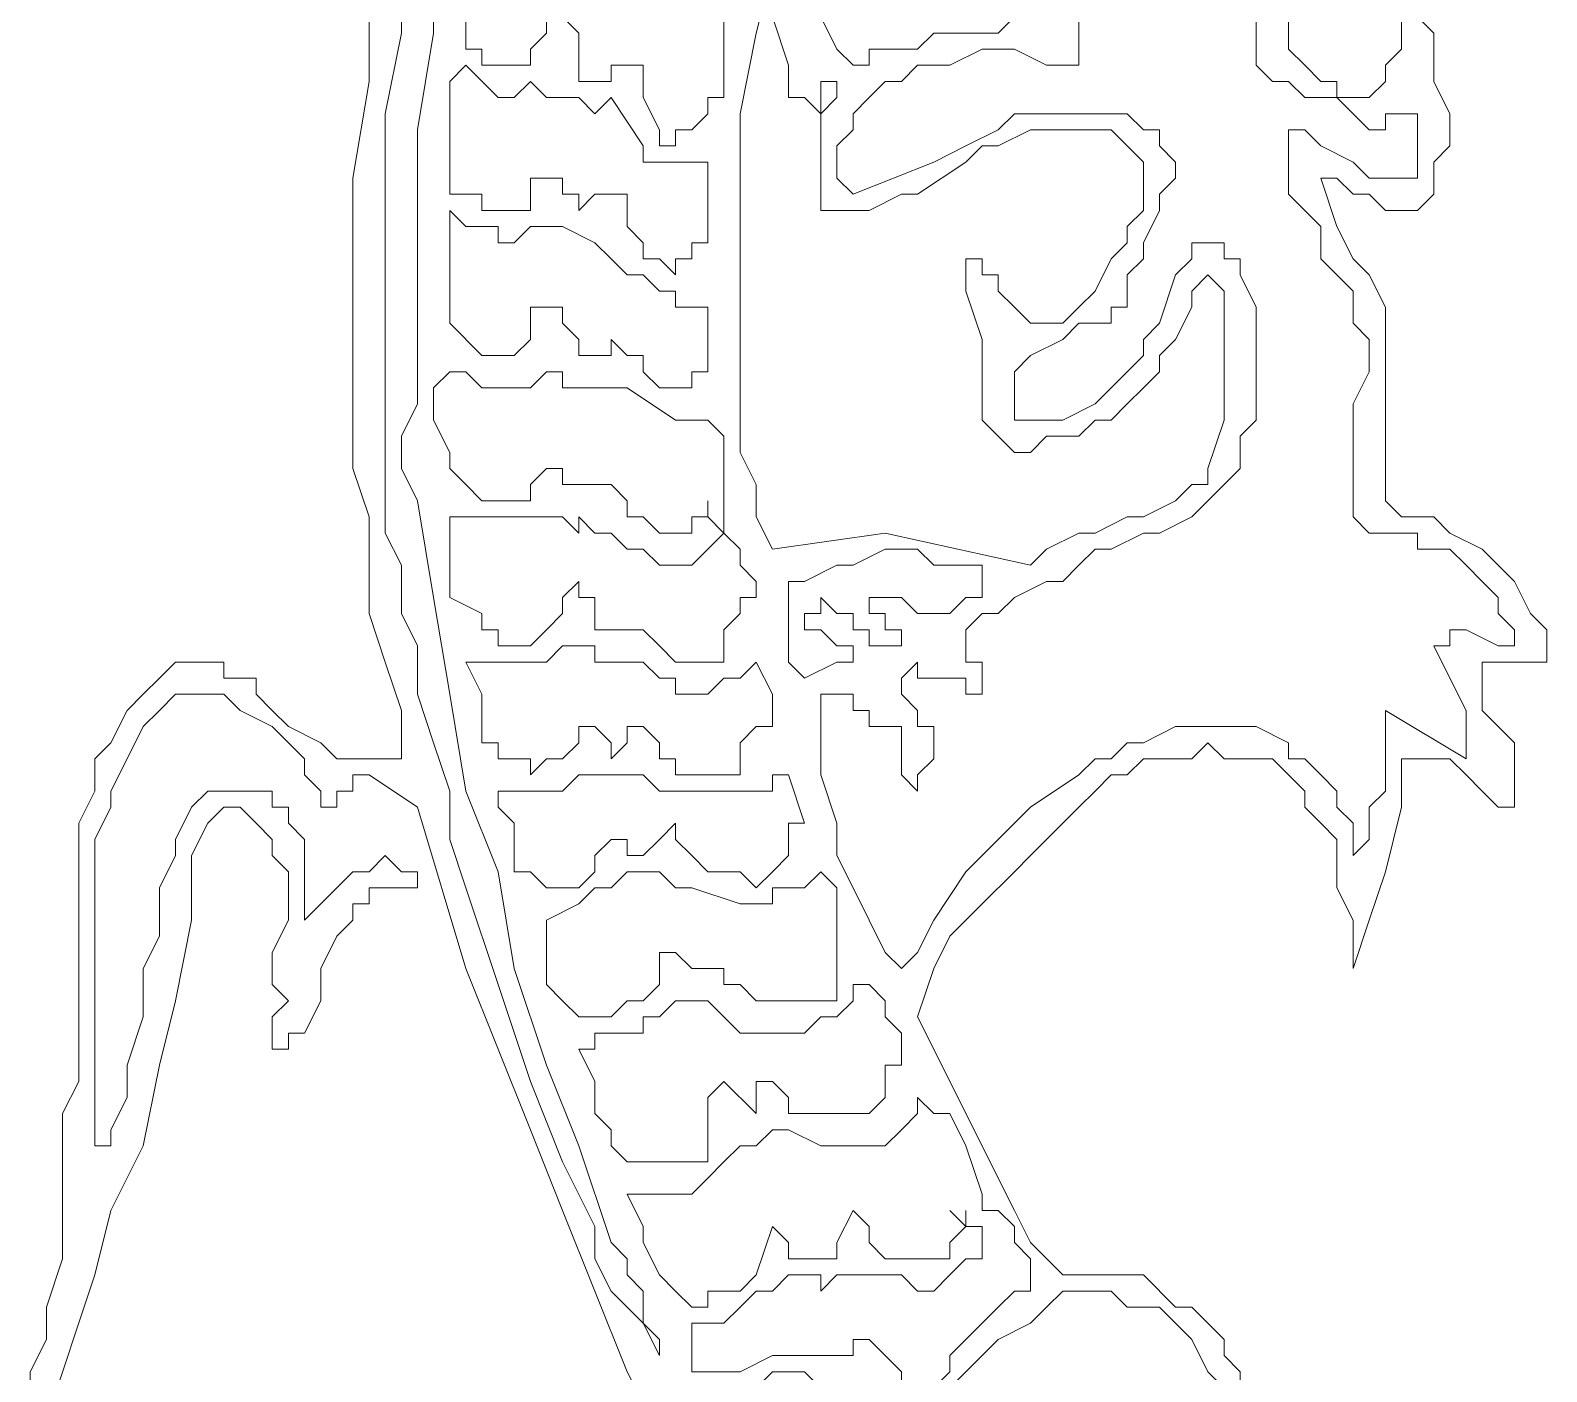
# Model space of a CAD drawing. Extents: x -66030 to 95157, y -13132 to 45879.
# Drawn here: x -18038.2 to -17671.1, y 14342.7 to 14667.5 of the extents above; entities that cross this region are included whole.
import ezdxf

# ---------------------------------------------------------------- set-up
doc = ezdxf.new("R2010")
doc.units = 0
doc.header["$LTSCALE"] = 100
doc.header["$MEASUREMENT"] = 0
doc.layers.get('0').update_dxf_attribs({"linetype": 'CONTINUOUS'})

msp = doc.modelspace()

# ---------------------------------------------------------------- linework, layer by layer
at = {"lineweight": 0}
for points in [[(-17948.38, 14682.51), (-17948.38, 14666.88), (-17952.28, 14647.35), (-17952.28, 14627.83), (-17952.28, 14608.3), (-17952.28, 14584.86), (-17952.28, 14565.33), (-17952.28, 14557.52), (-17952.28, 14545.8), (-17948.38, 14537.99), (-17948.38, 14526.27), (-17944.47, 14518.46), (-17944.47, 14506.74), (-17940.57, 14495.02), (-17936.66, 14483.3), (-17936.66, 14471.59), (-17932.75, 14459.87), (-17924.94, 14436.43), (-17917.13, 14413), (-17917.13, 14413), (-17909.32, 14393.47), (-17901.51, 14377.84), (-17901.51, 14370.03), (-17897.6, 14362.22), (-17889.79, 14354.41), (-17885.88, 14346.6), (-17885.88, 14350.5), (-17889.79, 14354.41), (-17889.79, 14362.22), (-17893.69, 14366.13), (-17893.69, 14370.03), (-17897.6, 14373.94), (-17905.41, 14397.37), (-17913.22, 14416.9), (-17921.04, 14440.34), (-17924.94, 14463.77), (-17932.75, 14483.3), (-17936.66, 14506.74), (-17940.57, 14530.18), (-17944.47, 14553.61), (-17948.38, 14561.42), (-17948.38, 14569.24), (-17944.47, 14577.05), (-17944.47, 14584.86), (-17944.47, 14596.58), (-17944.47, 14604.39), (-17944.47, 14612.2), (-17944.47, 14616.11), (-17944.47, 14620.01), (-17944.47, 14643.45), (-17940.57, 14666.88), (-17940.57, 14690.32)], [(-17858.54, 14670.79), (-17854.64, 14659.07), (-17854.64, 14655.17), (-17854.64, 14651.26), (-17850.73, 14651.26), (-17850.73, 14651.26), (-17846.82, 14647.35), (-17846.82, 14647.35), (-17846.82, 14643.45), (-17846.82, 14635.64), (-17846.82, 14631.73), (-17846.82, 14631.73), (-17846.82, 14627.83), (-17846.82, 14623.92), (-17842.92, 14623.92), (-17839.01, 14623.92), (-17839.01, 14623.92), (-17835.11, 14623.92), (-17827.29, 14627.83), (-17823.39, 14627.83), (-17811.67, 14635.64), (-17807.76, 14639.54), (-17803.86, 14639.54), (-17803.86, 14639.54), (-17796.05, 14643.45), (-17792.14, 14643.45), (-17788.23, 14643.45), (-17784.33, 14643.45), (-17780.42, 14643.45), (-17776.52, 14643.45), (-17772.61, 14639.54), (-17768.7, 14635.64), (-17768.7, 14635.64), (-17768.7, 14631.73), (-17768.7, 14631.73), (-17768.7, 14623.92), (-17772.61, 14620.01), (-17772.61, 14616.11), (-17776.52, 14612.2), (-17780.42, 14604.39), (-17784.33, 14600.48), (-17788.23, 14596.58), (-17788.23, 14596.58), (-17792.14, 14596.58), (-17792.14, 14596.58), (-17796.05, 14596.58), (-17796.05, 14596.58), (-17799.95, 14600.48), (-17803.86, 14604.39), (-17803.86, 14608.3), (-17807.76, 14608.3), (-17807.76, 14612.2), (-17807.76, 14612.2), (-17811.67, 14612.2), (-17811.67, 14608.3), (-17811.67, 14604.39), (-17807.76, 14592.67), (-17807.76, 14588.77), (-17807.76, 14580.95), (-17807.76, 14577.05), (-17807.76, 14573.14), (-17803.86, 14569.24), (-17803.86, 14569.24), (-17799.95, 14565.33), (-17799.95, 14565.33), (-17796.05, 14565.33), (-17796.05, 14565.33), (-17792.14, 14569.24), (-17784.33, 14569.24), (-17780.42, 14573.14), (-17776.52, 14573.14), (-17772.61, 14577.05), (-17772.61, 14577.05), (-17768.7, 14580.95), (-17768.7, 14580.95), (-17764.8, 14584.86), (-17764.8, 14588.77), (-17760.89, 14592.67), (-17756.99, 14600.48), (-17756.99, 14604.39), (-17753.08, 14608.3), (-17753.08, 14608.3), (-17749.17, 14604.39), (-17749.17, 14604.39), (-17749.17, 14596.58), (-17749.17, 14592.67), (-17749.17, 14584.86), (-17749.17, 14580.95), (-17749.17, 14573.14), (-17753.08, 14561.42), (-17753.08, 14557.52), (-17756.99, 14557.52), (-17760.89, 14553.61), (-17760.89, 14553.61), (-17768.7, 14549.71), (-17772.61, 14549.71), (-17780.42, 14545.8), (-17784.33, 14545.8), (-17792.14, 14541.89), (-17792.14, 14541.89), (-17796.05, 14537.99), (-17831.2, 14545.8), (-17858.54, 14541.89), (-17862.45, 14549.71), (-17862.45, 14557.52), (-17866.35, 14565.33), (-17866.35, 14573.14), (-17866.35, 14584.86), (-17866.35, 14592.67), (-17866.35, 14612.2), (-17866.35, 14631.73), (-17866.35, 14647.35), (-17862.45, 14666.88), (-17858.54, 14682.51)], [(-17956.19, 14678.6), (-17956.19, 14655.17), (-17960.1, 14631.73), (-17960.1, 14608.3), (-17960.1, 14584.86), (-17960.1, 14573.14), (-17960.1, 14561.42), (-17956.19, 14549.71), (-17956.19, 14537.99), (-17956.19, 14526.27), (-17952.28, 14514.55), (-17948.38, 14502.83), (-17948.38, 14491.12), (-17948.38, 14491.12), (-17952.28, 14491.12), (-17952.28, 14491.12), (-17956.19, 14491.12), (-17956.19, 14491.12), (-17960.1, 14491.12), (-17964, 14491.12), (-17964, 14491.12), (-17967.91, 14495.02), (-17975.72, 14498.93), (-17979.63, 14502.83), (-17983.53, 14506.74), (-17983.53, 14510.65), (-17987.44, 14510.65), (-17991.34, 14510.65), (-17991.34, 14514.55), (-17995.25, 14514.55), (-17999.16, 14514.55), (-18003.06, 14514.55), (-18003.06, 14514.55), (-18006.97, 14510.65), (-18010.87, 14506.74), (-18014.78, 14502.83), (-18018.69, 14495.02), (-18022.59, 14491.12), (-18022.59, 14483.3), (-18026.5, 14475.49), (-18026.5, 14467.68), (-18026.5, 14463.77), (-18026.5, 14448.15), (-18026.5, 14432.53), (-18026.5, 14420.81), (-18026.5, 14413), (-18030.4, 14405.18), (-18030.4, 14385.66), (-18030.4, 14370.03), (-18034.31, 14358.31), (-18034.31, 14350.5), (-18038.22, 14342.69), (-18038.22, 14330.97)], [(-17784.33, 14670.79), (-17784.33, 14666.88), (-17784.33, 14662.98), (-17784.33, 14662.98), (-17784.33, 14659.07), (-17788.23, 14659.07), (-17792.14, 14659.07), (-17792.14, 14659.07), (-17799.95, 14662.98), (-17803.86, 14662.98), (-17807.76, 14662.98), (-17815.58, 14659.07), (-17823.39, 14659.07), (-17827.29, 14655.17), (-17831.2, 14655.17), (-17835.11, 14651.26), (-17835.11, 14651.26), (-17835.11, 14651.26), (-17839.01, 14647.35), (-17839.01, 14643.45), (-17842.92, 14639.54), (-17842.92, 14635.64), (-17842.92, 14635.64), (-17842.92, 14631.73), (-17839.01, 14627.83), (-17839.01, 14627.83), (-17819.48, 14635.64), (-17811.67, 14639.54), (-17803.86, 14643.45), (-17799.95, 14647.35), (-17796.05, 14647.35), (-17792.14, 14647.35), (-17788.23, 14647.35), (-17780.42, 14647.35), (-17776.52, 14647.35), (-17772.61, 14647.35), (-17768.7, 14643.45), (-17764.8, 14643.45), (-17764.8, 14639.54), (-17764.8, 14639.54), (-17760.89, 14635.64), (-17760.89, 14635.64), (-17760.89, 14631.73), (-17764.8, 14627.83), (-17764.8, 14623.92), (-17768.7, 14616.11), (-17768.7, 14612.2), (-17772.61, 14608.3), (-17772.61, 14604.39), (-17772.61, 14600.48), (-17776.52, 14600.48), (-17776.52, 14596.58), (-17784.33, 14596.58), (-17788.23, 14592.67), (-17796.05, 14588.77), (-17796.05, 14588.77), (-17799.95, 14584.86), (-17799.95, 14584.86), (-17799.95, 14580.95), (-17799.95, 14577.05), (-17799.95, 14573.14), (-17796.05, 14573.14), (-17792.14, 14573.14), (-17792.14, 14573.14), (-17788.23, 14573.14), (-17780.42, 14577.05), (-17776.52, 14580.95), (-17776.52, 14580.95), (-17772.61, 14584.86), (-17768.7, 14588.77), (-17768.7, 14592.67), (-17764.8, 14596.58), (-17760.89, 14608.3), (-17756.99, 14612.2), (-17756.99, 14616.11), (-17753.08, 14616.11), (-17753.08, 14616.11), (-17749.17, 14616.11), (-17749.17, 14612.2), (-17745.27, 14612.2), (-17745.27, 14612.2), (-17745.27, 14608.3), (-17741.36, 14600.48), (-17741.36, 14592.67), (-17741.36, 14588.77), (-17741.36, 14580.95), (-17741.36, 14573.14), (-17745.27, 14569.24), (-17745.27, 14561.42), (-17749.17, 14557.52), (-17753.08, 14553.61), (-17753.08, 14553.61), (-17756.99, 14549.71), (-17764.8, 14545.8), (-17768.7, 14545.8), (-17776.52, 14541.89), (-17780.42, 14541.89), (-17784.33, 14537.99), (-17788.23, 14534.08), (-17792.14, 14534.08), (-17799.95, 14530.18), (-17803.86, 14526.27), (-17807.76, 14526.27), (-17811.67, 14522.36), (-17811.67, 14518.46), (-17811.67, 14518.46), (-17811.67, 14518.46), (-17811.67, 14514.55), (-17807.76, 14514.55), (-17807.76, 14514.55), (-17807.76, 14510.65), (-17807.76, 14510.65), (-17807.76, 14510.65), (-17807.76, 14506.74), (-17811.67, 14506.74), (-17811.67, 14510.65), (-17815.58, 14510.65), (-17815.58, 14510.65), (-17819.48, 14510.65), (-17819.48, 14510.65), (-17823.39, 14510.65), (-17823.39, 14510.65), (-17823.39, 14514.55), (-17827.29, 14510.65), (-17827.29, 14510.65), (-17827.29, 14510.65), (-17827.29, 14506.74), (-17823.39, 14502.83), (-17823.39, 14498.93), (-17819.48, 14498.93), (-17819.48, 14495.02), (-17819.48, 14491.12), (-17819.48, 14491.12), (-17823.39, 14487.21), (-17823.39, 14487.21), (-17823.39, 14483.3), (-17827.29, 14487.21), (-17827.29, 14487.21), (-17827.29, 14487.21), (-17827.29, 14491.12), (-17827.29, 14495.02), (-17827.29, 14495.02), (-17827.29, 14498.93), (-17831.2, 14498.93), (-17831.2, 14498.93), (-17835.11, 14498.93), (-17835.11, 14502.83), (-17839.01, 14502.83), (-17839.01, 14506.74), (-17842.92, 14506.74), (-17842.92, 14506.74), (-17842.92, 14506.74), (-17846.82, 14506.74), (-17846.82, 14502.83), (-17846.82, 14502.83), (-17846.82, 14495.02), (-17846.82, 14487.21), (-17842.92, 14475.49), (-17842.92, 14467.68), (-17839.01, 14459.87), (-17835.11, 14452.06), (-17831.2, 14444.24), (-17827.29, 14440.34), (-17827.29, 14440.34), (-17827.29, 14440.34), (-17823.39, 14444.24), (-17819.48, 14452.06), (-17811.67, 14463.77), (-17796.05, 14479.4), (-17784.33, 14487.21), (-17780.42, 14491.12), (-17776.52, 14491.12), (-17772.61, 14495.02), (-17768.7, 14495.02), (-17760.89, 14498.93), (-17756.99, 14498.93), (-17753.08, 14498.93), (-17745.27, 14498.93), (-17741.36, 14498.93), (-17733.55, 14495.02), (-17733.55, 14491.12), (-17729.64, 14491.12), (-17725.74, 14487.21), (-17721.83, 14483.3), (-17721.83, 14479.4), (-17717.93, 14475.49), (-17717.93, 14471.59), (-17717.93, 14467.68), (-17714.02, 14471.59), (-17714.02, 14475.49), (-17714.02, 14479.4), (-17710.11, 14483.3), (-17710.11, 14491.12), (-17710.11, 14502.83), (-17710.11, 14502.83), (-17690.58, 14491.12), (-17690.58, 14495.02), (-17690.58, 14498.93), (-17690.58, 14502.83), (-17690.58, 14502.83), (-17694.49, 14510.65), (-17698.4, 14518.46), (-17694.49, 14518.46), (-17694.49, 14522.36), (-17690.58, 14522.36), (-17690.58, 14522.36), (-17682.77, 14518.46), (-17678.87, 14518.46), (-17678.87, 14522.36), (-17678.87, 14522.36), (-17682.77, 14526.27), (-17682.77, 14530.18), (-17682.77, 14530.18), (-17682.77, 14530.18), (-17686.68, 14534.08), (-17690.58, 14537.99), (-17694.49, 14541.89), (-17702.3, 14541.89), (-17702.3, 14545.8), (-17706.21, 14545.8), (-17714.02, 14545.8), (-17714.02, 14545.8), (-17717.93, 14549.71), (-17717.93, 14549.71), (-17717.93, 14553.61), (-17717.93, 14561.42), (-17717.93, 14565.33), (-17717.93, 14577.05), (-17714.02, 14584.86), (-17714.02, 14592.67), (-17717.93, 14596.58), (-17717.93, 14604.39), (-17725.74, 14612.2), (-17725.74, 14620.01), (-17729.64, 14623.92), (-17733.55, 14627.83), (-17733.55, 14631.73), (-17733.55, 14635.64), (-17733.55, 14639.54), (-17733.55, 14643.45), (-17733.55, 14643.45), (-17729.64, 14643.45), (-17725.74, 14639.54), (-17717.93, 14635.64), (-17714.02, 14631.73), (-17710.11, 14631.73), (-17706.21, 14631.73), (-17702.3, 14631.73), (-17702.3, 14631.73), (-17702.3, 14635.64), (-17702.3, 14635.64), (-17702.3, 14639.54), (-17702.3, 14643.45), (-17702.3, 14647.35), (-17706.21, 14647.35), (-17706.21, 14647.35), (-17710.11, 14647.35), (-17710.11, 14643.45), (-17714.02, 14643.45), (-17714.02, 14643.45), (-17717.93, 14647.35), (-17721.83, 14651.26), (-17729.64, 14651.26), (-17733.55, 14655.17), (-17737.46, 14655.17), (-17737.46, 14655.17), (-17741.36, 14659.07), (-17741.36, 14659.07), (-17741.36, 14662.98), (-17741.36, 14666.88), (-17741.36, 14674.7)], [(-17932.75, 14670.79), (-17932.75, 14666.88), (-17932.75, 14662.98), (-17932.75, 14662.98), (-17932.75, 14662.98), (-17928.85, 14662.98), (-17928.85, 14662.98), (-17928.85, 14659.07), (-17924.94, 14659.07), (-17924.94, 14659.07), (-17924.94, 14659.07), (-17921.04, 14659.07), (-17917.13, 14659.07), (-17917.13, 14659.07), (-17917.13, 14662.98), (-17913.22, 14666.88), (-17913.22, 14666.88), (-17913.22, 14670.79)], [(-17909.32, 14670.79), (-17905.41, 14666.88), (-17905.41, 14666.88), (-17905.41, 14666.88), (-17905.41, 14659.07), (-17905.41, 14659.07), (-17905.41, 14655.17), (-17905.41, 14655.17), (-17901.51, 14655.17), (-17901.51, 14655.17), (-17901.51, 14655.17), (-17897.6, 14655.17), (-17897.6, 14659.07), (-17893.69, 14659.07), (-17893.69, 14659.07), (-17889.79, 14659.07), (-17889.79, 14659.07), (-17889.79, 14655.17), (-17889.79, 14651.26), (-17885.88, 14643.45), (-17885.88, 14643.45), (-17885.88, 14639.54), (-17881.98, 14639.54), (-17881.98, 14643.45), (-17881.98, 14643.45), (-17881.98, 14643.45), (-17878.07, 14643.45), (-17878.07, 14643.45), (-17874.16, 14647.35), (-17874.16, 14647.35), (-17874.16, 14647.35), (-17874.16, 14651.26), (-17870.26, 14651.26), (-17870.26, 14655.17), (-17870.26, 14659.07), (-17870.26, 14662.98), (-17870.26, 14666.88), (-17870.26, 14666.88), (-17870.26, 14670.79)], [(-17799.95, 14670.79), (-17803.86, 14666.88), (-17807.76, 14666.88), (-17815.58, 14666.88), (-17819.48, 14666.88), (-17823.39, 14662.98), (-17827.29, 14662.98), (-17835.11, 14662.98), (-17835.11, 14659.07), (-17839.01, 14659.07), (-17839.01, 14659.07), (-17839.01, 14659.07), (-17842.92, 14662.98), (-17846.82, 14670.79)], [(-17745.27, 14338.78), (-17745.27, 14342.69), (-17749.17, 14346.6), (-17749.17, 14350.5), (-17753.08, 14354.41), (-17756.99, 14358.31), (-17760.89, 14358.31), (-17768.7, 14366.13), (-17772.61, 14366.13), (-17772.61, 14366.13), (-17780.42, 14366.13), (-17784.33, 14366.13), (-17788.23, 14366.13), (-17788.23, 14366.13), (-17796.05, 14373.94), (-17799.95, 14381.75), (-17803.86, 14389.56), (-17807.76, 14397.37), (-17815.58, 14413), (-17819.48, 14420.81), (-17823.39, 14428.62), (-17819.48, 14440.34), (-17815.58, 14448.15), (-17807.76, 14455.96), (-17799.95, 14463.77), (-17796.05, 14467.68), (-17792.14, 14471.59), (-17788.23, 14475.49), (-17784.33, 14479.4), (-17780.42, 14483.3), (-17776.52, 14487.21), (-17772.61, 14487.21), (-17768.7, 14491.12), (-17760.89, 14491.12), (-17756.99, 14491.12), (-17753.08, 14495.02), (-17749.17, 14491.12), (-17745.27, 14491.12), (-17737.46, 14491.12), (-17733.55, 14487.21), (-17729.64, 14483.3), (-17729.64, 14479.4), (-17725.74, 14475.49), (-17721.83, 14471.59), (-17721.83, 14463.77), (-17721.83, 14459.87), (-17717.93, 14452.06), (-17717.93, 14448.15), (-17717.93, 14444.24), (-17717.93, 14440.34), (-17714.02, 14452.06), (-17710.11, 14463.77), (-17706.21, 14479.4), (-17706.21, 14487.21), (-17706.21, 14491.12), (-17702.3, 14491.12), (-17698.4, 14491.12), (-17694.49, 14491.12), (-17690.58, 14487.21), (-17690.58, 14487.21), (-17686.68, 14483.3), (-17682.77, 14479.4), (-17678.87, 14479.4), (-17678.87, 14483.3), (-17678.87, 14483.3), (-17678.87, 14487.21), (-17678.87, 14491.12), (-17678.87, 14495.02), (-17686.68, 14502.83), (-17686.68, 14506.74), (-17686.68, 14510.65), (-17686.68, 14514.55), (-17682.77, 14514.55), (-17682.77, 14514.55), (-17678.87, 14514.55), (-17674.96, 14514.55), (-17671.05, 14514.55), (-17671.05, 14514.55), (-17671.05, 14518.46), (-17671.05, 14522.36), (-17674.96, 14526.27), (-17678.87, 14534.08), (-17678.87, 14534.08), (-17682.77, 14537.99), (-17686.68, 14541.89), (-17694.49, 14545.8), (-17698.4, 14549.71), (-17702.3, 14549.71), (-17706.21, 14549.71), (-17706.21, 14549.71), (-17710.11, 14553.61), (-17710.11, 14553.61), (-17710.11, 14553.61), (-17710.11, 14553.61), (-17710.11, 14557.52), (-17710.11, 14557.52), (-17710.11, 14565.33), (-17710.11, 14573.14), (-17710.11, 14584.86), (-17710.11, 14588.77), (-17710.11, 14596.58), (-17710.11, 14600.48), (-17714.02, 14608.3), (-17714.02, 14608.3), (-17717.93, 14612.2), (-17721.83, 14620.01), (-17725.74, 14631.73), (-17721.83, 14631.73), (-17717.93, 14627.83), (-17714.02, 14627.83), (-17710.11, 14623.92), (-17706.21, 14623.92), (-17702.3, 14623.92), (-17698.4, 14627.83), (-17698.4, 14631.73), (-17698.4, 14635.64), (-17694.49, 14639.54), (-17694.49, 14643.45), (-17694.49, 14647.35), (-17698.4, 14655.17), (-17698.4, 14662.98), (-17698.4, 14666.88), (-17698.4, 14666.88), (-17702.3, 14670.79)], [(-17706.21, 14670.79), (-17706.21, 14662.98), (-17710.11, 14659.07), (-17710.11, 14655.17), (-17710.11, 14655.17), (-17710.11, 14655.17), (-17714.02, 14651.26), (-17714.02, 14651.26), (-17717.93, 14651.26), (-17721.83, 14651.26), (-17721.83, 14655.17), (-17725.74, 14655.17), (-17729.64, 14659.07), (-17733.55, 14662.98), (-17733.55, 14662.98), (-17733.55, 14670.79)], [(-18034.31, 14330.97), (-18022.59, 14366.13), (-18018.69, 14381.75), (-18010.87, 14397.37), (-18006.97, 14416.9), (-18003.06, 14432.53), (-17999.16, 14452.06), (-17999.16, 14467.68), (-17995.25, 14475.49), (-17995.25, 14475.49), (-17991.34, 14479.4), (-17987.44, 14479.4), (-17983.53, 14475.49), (-17983.53, 14475.49), (-17979.63, 14471.59), (-17979.63, 14471.59), (-17979.63, 14467.68), (-17975.72, 14463.77), (-17975.72, 14459.87), (-17975.72, 14452.06), (-17979.63, 14444.24), (-17979.63, 14440.34), (-17979.63, 14436.43), (-17975.72, 14432.53), (-17979.63, 14428.62), (-17979.63, 14424.71), (-17979.63, 14424.71), (-17979.63, 14424.71), (-17979.63, 14420.81), (-17975.72, 14420.81), (-17975.72, 14424.71), (-17971.81, 14424.71), (-17967.91, 14432.53), (-17967.91, 14440.34), (-17964, 14448.15), (-17964, 14448.15), (-17960.1, 14452.06), (-17960.1, 14455.96), (-17956.19, 14455.96), (-17956.19, 14459.87), (-17952.28, 14459.87), (-17948.38, 14459.87), (-17944.47, 14459.87), (-17944.47, 14459.87), (-17944.47, 14463.77), (-17944.47, 14463.77), (-17944.47, 14463.77), (-17948.38, 14463.77), (-17952.28, 14467.68), (-17956.19, 14463.77), (-17956.19, 14463.77), (-17960.1, 14463.77), (-17964, 14459.87), (-17964, 14459.87), (-17967.91, 14455.96), (-17967.91, 14455.96), (-17971.81, 14452.06), (-17971.81, 14459.87), (-17971.81, 14467.68), (-17971.81, 14471.59), (-17975.72, 14475.49), (-17975.72, 14479.4), (-17979.63, 14479.4), (-17979.63, 14479.4), (-17979.63, 14483.3), (-17983.53, 14483.3), (-17987.44, 14483.3), (-17987.44, 14483.3), (-17991.34, 14483.3), (-17991.34, 14483.3), (-17995.25, 14483.3), (-17995.25, 14483.3), (-17999.16, 14479.4), (-17999.16, 14479.4), (-18003.06, 14471.59), (-18003.06, 14467.68), (-18006.97, 14459.87), (-18006.97, 14448.15), (-18010.87, 14440.34), (-18010.87, 14428.62), (-18014.78, 14416.9), (-18014.78, 14409.09), (-18018.69, 14401.28), (-18018.69, 14397.37), (-18018.69, 14397.37), (-18022.59, 14397.37), (-18022.59, 14397.37), (-18022.59, 14424.71), (-18022.59, 14440.34), (-18022.59, 14448.15), (-18022.59, 14455.96), (-18022.59, 14463.77), (-18022.59, 14471.59), (-18018.69, 14479.4), (-18018.69, 14483.3), (-18014.78, 14491.12), (-18010.87, 14498.93), (-18006.97, 14502.83), (-18003.06, 14506.74), (-17999.16, 14506.74), (-17995.25, 14506.74), (-17991.34, 14506.74), (-17987.44, 14502.83), (-17979.63, 14498.93), (-17975.72, 14495.02), (-17971.81, 14491.12), (-17971.81, 14487.21), (-17967.91, 14483.3), (-17967.91, 14479.4), (-17964, 14479.4), (-17964, 14483.3), (-17964, 14483.3), (-17960.1, 14483.3), (-17960.1, 14483.3), (-17960.1, 14487.21), (-17956.19, 14487.21), (-17944.47, 14479.4), (-17932.75, 14440.34), (-17924.94, 14420.81), (-17917.13, 14401.28), (-17909.32, 14381.75), (-17901.51, 14362.22), (-17893.69, 14342.69), (-17885.88, 14327.07)], [(-17827.29, 14338.78), (-17827.29, 14342.69), (-17831.2, 14346.6), (-17831.2, 14346.6), (-17835.11, 14350.5), (-17835.11, 14350.5), (-17835.11, 14350.5), (-17839.01, 14350.5), (-17839.01, 14350.5), (-17839.01, 14346.6), (-17842.92, 14346.6), (-17842.92, 14346.6), (-17842.92, 14346.6), (-17846.82, 14346.6), (-17850.73, 14346.6), (-17854.64, 14346.6), (-17858.54, 14346.6), (-17866.35, 14342.69), (-17870.26, 14342.69), (-17874.16, 14342.69), (-17878.07, 14342.69), (-17878.07, 14346.6), (-17878.07, 14350.5), (-17878.07, 14354.41), (-17878.07, 14354.41), (-17874.16, 14354.41), (-17870.26, 14354.41), (-17866.35, 14358.31), (-17862.45, 14362.22), (-17858.54, 14362.22), (-17854.64, 14366.13), (-17854.64, 14366.13), (-17850.73, 14366.13), (-17846.82, 14366.13), (-17846.82, 14362.22), (-17842.92, 14366.13), (-17842.92, 14366.13), (-17839.01, 14366.13), (-17839.01, 14366.13), (-17835.11, 14366.13), (-17831.2, 14366.13), (-17827.29, 14366.13), (-17823.39, 14362.22), (-17819.48, 14362.22), (-17819.48, 14362.22), (-17815.58, 14366.13), (-17815.58, 14366.13), (-17811.67, 14370.03), (-17807.76, 14370.03), (-17807.76, 14370.03), (-17807.76, 14373.94), (-17807.76, 14373.94), (-17807.76, 14377.84), (-17807.76, 14377.84), (-17807.76, 14377.84), (-17811.67, 14377.84), (-17811.67, 14381.75), (-17811.67, 14377.84), (-17815.58, 14381.75), (-17811.67, 14377.84), (-17815.58, 14373.94), (-17815.58, 14373.94), (-17815.58, 14370.03), (-17819.48, 14370.03), (-17819.48, 14370.03), (-17823.39, 14370.03), (-17823.39, 14370.03), (-17827.29, 14370.03), (-17831.2, 14370.03), (-17831.2, 14370.03), (-17831.2, 14370.03), (-17835.11, 14373.94), (-17835.11, 14373.94), (-17835.11, 14377.84), (-17839.01, 14381.75), (-17839.01, 14381.75), (-17839.01, 14381.75), (-17839.01, 14381.75), (-17839.01, 14381.75), (-17842.92, 14373.94), (-17842.92, 14370.03), (-17846.82, 14370.03), (-17846.82, 14370.03), (-17850.73, 14370.03), (-17850.73, 14370.03), (-17854.64, 14370.03), (-17854.64, 14373.94), (-17854.64, 14373.94), (-17858.54, 14377.84), (-17858.54, 14377.84), (-17858.54, 14377.84), (-17862.45, 14366.13), (-17866.35, 14362.22), (-17874.16, 14362.22), (-17874.16, 14358.31), (-17878.07, 14358.31), (-17881.98, 14362.22), (-17881.98, 14362.22), (-17885.88, 14366.13), (-17889.79, 14373.94), (-17889.79, 14377.84), (-17893.69, 14385.66), (-17893.69, 14385.66), (-17889.79, 14385.66), (-17889.79, 14385.66), (-17885.88, 14385.66), (-17881.98, 14385.66), (-17881.98, 14385.66), (-17878.07, 14385.66), (-17874.16, 14389.56), (-17874.16, 14389.56), (-17874.16, 14389.56), (-17870.26, 14393.47), (-17870.26, 14393.47), (-17866.35, 14397.37), (-17866.35, 14397.37), (-17862.45, 14397.37), (-17858.54, 14401.28), (-17854.64, 14401.28), (-17846.82, 14397.37), (-17839.01, 14397.37), (-17835.11, 14397.37), (-17831.2, 14397.37), (-17827.29, 14401.28), (-17827.29, 14401.28), (-17827.29, 14401.28), (-17823.39, 14405.18), (-17823.39, 14409.09), (-17819.48, 14405.18), (-17815.58, 14405.18), (-17811.67, 14397.37), (-17807.76, 14385.66), (-17807.76, 14381.75), (-17803.86, 14381.75), (-17799.95, 14377.84), (-17799.95, 14373.94), (-17796.05, 14370.03), (-17796.05, 14370.03), (-17796.05, 14366.13), (-17796.05, 14366.13), (-17796.05, 14362.22), (-17799.95, 14362.22), (-17803.86, 14358.31), (-17807.76, 14354.41), (-17811.67, 14350.5), (-17815.58, 14346.6), (-17815.58, 14342.69), (-17819.48, 14338.78)], [(-17819.48, 14334.88), (-17811.67, 14342.69), (-17807.76, 14346.6), (-17803.86, 14350.5), (-17796.05, 14354.41), (-17792.14, 14358.31), (-17788.23, 14362.22), (-17784.33, 14362.22), (-17780.42, 14362.22), (-17780.42, 14362.22), (-17776.52, 14362.22), (-17772.61, 14358.31), (-17764.8, 14358.31), (-17760.89, 14354.41), (-17760.89, 14354.41), (-17756.99, 14350.5), (-17756.99, 14350.5), (-17753.08, 14342.69), (-17749.17, 14338.78)], [(-17862.45, 14338.78), (-17858.54, 14342.69), (-17854.64, 14342.69), (-17850.73, 14342.69), (-17846.82, 14338.78)]]:
    msp.add_lwpolyline(points, dxfattribs=at)
for points in [[(-17932.75, 14627.83), (-17928.85, 14627.83), (-17928.85, 14623.92), (-17928.85, 14623.92), (-17924.94, 14623.92), (-17924.94, 14623.92), (-17921.04, 14623.92), (-17921.04, 14623.92), (-17917.13, 14623.92), (-17917.13, 14627.83), (-17917.13, 14627.83), (-17917.13, 14631.73), (-17913.22, 14631.73), (-17913.22, 14631.73), (-17909.32, 14631.73), (-17909.32, 14631.73), (-17909.32, 14631.73), (-17909.32, 14627.83), (-17909.32, 14627.83), (-17905.41, 14627.83), (-17905.41, 14623.92), (-17905.41, 14623.92), (-17901.51, 14627.83), (-17897.6, 14627.83), (-17897.6, 14627.83), (-17897.6, 14627.83), (-17897.6, 14627.83), (-17893.69, 14627.83), (-17893.69, 14623.92), (-17893.69, 14620.01), (-17893.69, 14620.01), (-17889.79, 14616.11), (-17889.79, 14612.2), (-17885.88, 14612.2), (-17885.88, 14612.2), (-17881.98, 14608.3), (-17881.98, 14608.3), (-17881.98, 14612.2), (-17878.07, 14612.2), (-17878.07, 14612.2), (-17878.07, 14616.11), (-17874.16, 14616.11), (-17874.16, 14616.11), (-17874.16, 14620.01), (-17874.16, 14620.01), (-17874.16, 14627.83), (-17874.16, 14631.73), (-17874.16, 14635.64), (-17874.16, 14635.64), (-17878.07, 14635.64), (-17878.07, 14635.64), (-17881.98, 14635.64), (-17885.88, 14635.64), (-17889.79, 14635.64), (-17889.79, 14639.54), (-17897.6, 14651.26), (-17901.51, 14647.35), (-17905.41, 14651.26), (-17909.32, 14651.26), (-17909.32, 14651.26), (-17913.22, 14651.26), (-17917.13, 14655.17), (-17921.04, 14651.26), (-17924.94, 14651.26), (-17932.75, 14659.07), (-17936.66, 14655.17), (-17936.66, 14651.26), (-17936.66, 14647.35), (-17936.66, 14643.45), (-17936.66, 14635.64), (-17936.66, 14627.83), (-17932.75, 14627.83)], [(-17846.82, 14647.35), (-17846.82, 14647.35), (-17842.92, 14651.26), (-17842.92, 14651.26), (-17842.92, 14655.17), (-17842.92, 14655.17), (-17842.92, 14655.17), (-17846.82, 14655.17), (-17846.82, 14655.17), (-17846.82, 14647.35)], [(-17928.85, 14588.77), (-17924.94, 14588.77), (-17924.94, 14588.77), (-17921.04, 14588.77), (-17921.04, 14588.77), (-17917.13, 14592.67), (-17917.13, 14592.67), (-17917.13, 14596.58), (-17917.13, 14596.58), (-17917.13, 14600.48), (-17913.22, 14600.48), (-17913.22, 14600.48), (-17909.32, 14600.48), (-17909.32, 14596.58), (-17905.41, 14592.67), (-17905.41, 14588.77), (-17901.51, 14588.77), (-17901.51, 14588.77), (-17901.51, 14588.77), (-17897.6, 14588.77), (-17897.6, 14588.77), (-17897.6, 14592.67), (-17893.69, 14588.77), (-17889.79, 14588.77), (-17889.79, 14584.86), (-17885.88, 14580.95), (-17885.88, 14580.95), (-17881.98, 14580.95), (-17881.98, 14580.95), (-17881.98, 14580.95), (-17878.07, 14580.95), (-17878.07, 14580.95), (-17878.07, 14584.86), (-17874.16, 14584.86), (-17874.16, 14588.77), (-17874.16, 14600.48), (-17878.07, 14600.48), (-17881.98, 14600.48), (-17881.98, 14604.39), (-17885.88, 14604.39), (-17889.79, 14608.3), (-17893.69, 14608.3), (-17897.6, 14612.2), (-17901.51, 14616.11), (-17909.32, 14620.01), (-17909.32, 14620.01), (-17913.22, 14620.01), (-17917.13, 14620.01), (-17921.04, 14616.11), (-17924.94, 14616.11), (-17924.94, 14620.01), (-17928.85, 14620.01), (-17932.75, 14620.01), (-17936.66, 14623.92), (-17936.66, 14620.01), (-17936.66, 14616.11), (-17936.66, 14612.2), (-17936.66, 14608.3), (-17936.66, 14600.48), (-17936.66, 14596.58), (-17936.66, 14596.58), (-17928.85, 14588.77)], [(-17936.66, 14561.42), (-17932.75, 14557.52), (-17928.85, 14553.61), (-17924.94, 14553.61), (-17921.04, 14553.61), (-17921.04, 14553.61), (-17917.13, 14553.61), (-17917.13, 14557.52), (-17917.13, 14557.52), (-17913.22, 14561.42), (-17913.22, 14561.42), (-17913.22, 14561.42), (-17913.22, 14561.42), (-17909.32, 14561.42), (-17909.32, 14557.52), (-17909.32, 14557.52), (-17909.32, 14557.52), (-17905.41, 14557.52), (-17905.41, 14557.52), (-17897.6, 14557.52), (-17897.6, 14557.52), (-17893.69, 14553.61), (-17893.69, 14549.71), (-17889.79, 14549.71), (-17885.88, 14545.8), (-17885.88, 14545.8), (-17881.98, 14545.8), (-17881.98, 14545.8), (-17881.98, 14545.8), (-17878.07, 14545.8), (-17878.07, 14545.8), (-17878.07, 14549.71), (-17874.16, 14549.71), (-17874.16, 14553.61), (-17874.16, 14553.61), (-17874.16, 14553.61), (-17874.16, 14549.71), (-17870.26, 14545.8), (-17870.26, 14545.8), (-17870.26, 14545.8), (-17874.16, 14541.89), (-17874.16, 14541.89), (-17878.07, 14537.99), (-17878.07, 14537.99), (-17881.98, 14537.99), (-17885.88, 14537.99), (-17889.79, 14541.89), (-17893.69, 14541.89), (-17897.6, 14545.8), (-17897.6, 14545.8), (-17901.51, 14545.8), (-17905.41, 14549.71), (-17905.41, 14545.8), (-17909.32, 14549.71), (-17913.22, 14549.71), (-17917.13, 14549.71), (-17921.04, 14549.71), (-17924.94, 14549.71), (-17928.85, 14549.71), (-17932.75, 14549.71), (-17932.75, 14549.71), (-17936.66, 14549.71), (-17936.66, 14549.71), (-17936.66, 14545.8), (-17936.66, 14541.89), (-17936.66, 14541.89), (-17936.66, 14534.08), (-17936.66, 14534.08), (-17936.66, 14530.18), (-17928.85, 14526.27), (-17928.85, 14522.36), (-17924.94, 14522.36), (-17924.94, 14518.46), (-17921.04, 14518.46), (-17917.13, 14518.46), (-17913.22, 14522.36), (-17913.22, 14522.36), (-17913.22, 14522.36), (-17909.32, 14526.27), (-17909.32, 14530.18), (-17909.32, 14530.18), (-17905.41, 14534.08), (-17905.41, 14534.08), (-17905.41, 14530.18), (-17905.41, 14530.18), (-17901.51, 14530.18), (-17901.51, 14526.27), (-17901.51, 14526.27), (-17901.51, 14522.36), (-17901.51, 14522.36), (-17897.6, 14522.36), (-17897.6, 14522.36), (-17897.6, 14522.36), (-17893.69, 14522.36), (-17889.79, 14522.36), (-17889.79, 14522.36), (-17885.88, 14518.46), (-17881.98, 14514.55), (-17878.07, 14514.55), (-17878.07, 14514.55), (-17874.16, 14514.55), (-17874.16, 14514.55), (-17870.26, 14514.55), (-17870.26, 14514.55), (-17870.26, 14518.46), (-17870.26, 14518.46), (-17870.26, 14522.36), (-17866.35, 14526.27), (-17866.35, 14526.27), (-17866.35, 14530.18), (-17862.45, 14530.18), (-17862.45, 14534.08), (-17866.35, 14537.99), (-17866.35, 14541.89), (-17870.26, 14545.8), (-17870.26, 14549.71), (-17870.26, 14553.61), (-17870.26, 14565.33), (-17870.26, 14569.24), (-17874.16, 14573.14), (-17874.16, 14573.14), (-17874.16, 14573.14), (-17878.07, 14573.14), (-17878.07, 14573.14), (-17881.98, 14573.14), (-17881.98, 14573.14), (-17881.98, 14573.14), (-17893.69, 14580.95), (-17897.6, 14580.95), (-17901.51, 14580.95), (-17905.41, 14580.95), (-17909.32, 14580.95), (-17909.32, 14584.86), (-17909.32, 14584.86), (-17913.22, 14584.86), (-17917.13, 14580.95), (-17917.13, 14580.95), (-17917.13, 14580.95), (-17924.94, 14580.95), (-17928.85, 14580.95), (-17932.75, 14584.86), (-17932.75, 14584.86), (-17936.66, 14584.86), (-17936.66, 14584.86), (-17940.57, 14580.95), (-17940.57, 14577.05), (-17940.57, 14573.14), (-17936.66, 14565.33), (-17936.66, 14561.42)], [(-17850.73, 14510.65), (-17842.92, 14514.55), (-17839.01, 14514.55), (-17839.01, 14518.46), (-17842.92, 14518.46), (-17842.92, 14518.46), (-17842.92, 14518.46), (-17842.92, 14518.46), (-17846.82, 14522.36), (-17846.82, 14522.36), (-17850.73, 14522.36), (-17850.73, 14522.36), (-17850.73, 14526.27), (-17850.73, 14526.27), (-17850.73, 14526.27), (-17846.82, 14526.27), (-17846.82, 14530.18), (-17842.92, 14526.27), (-17842.92, 14526.27), (-17839.01, 14526.27), (-17839.01, 14522.36), (-17835.11, 14522.36), (-17835.11, 14518.46), (-17831.2, 14518.46), (-17831.2, 14518.46), (-17831.2, 14518.46), (-17827.29, 14518.46), (-17827.29, 14522.36), (-17827.29, 14522.36), (-17831.2, 14522.36), (-17831.2, 14526.27), (-17831.2, 14526.27), (-17835.11, 14526.27), (-17835.11, 14526.27), (-17835.11, 14530.18), (-17831.2, 14530.18), (-17831.2, 14530.18), (-17827.29, 14530.18), (-17827.29, 14530.18), (-17823.39, 14526.27), (-17819.48, 14526.27), (-17815.58, 14526.27), (-17811.67, 14530.18), (-17807.76, 14530.18), (-17807.76, 14530.18), (-17807.76, 14534.08), (-17807.76, 14534.08), (-17807.76, 14537.99), (-17811.67, 14537.99), (-17819.48, 14537.99), (-17823.39, 14541.89), (-17831.2, 14541.89), (-17839.01, 14537.99), (-17842.92, 14537.99), (-17850.73, 14534.08), (-17854.64, 14534.08), (-17854.64, 14530.18), (-17854.64, 14526.27), (-17854.64, 14526.27), (-17854.64, 14522.36), (-17854.64, 14514.55), (-17850.73, 14510.65)], [(-17921.04, 14491.12), (-17917.13, 14491.12), (-17917.13, 14487.21), (-17913.22, 14491.12), (-17913.22, 14491.12), (-17909.32, 14491.12), (-17909.32, 14491.12), (-17905.41, 14495.02), (-17905.41, 14498.93), (-17905.41, 14498.93), (-17901.51, 14498.93), (-17901.51, 14498.93), (-17901.51, 14498.93), (-17897.6, 14495.02), (-17897.6, 14495.02), (-17897.6, 14491.12), (-17893.69, 14495.02), (-17893.69, 14498.93), (-17889.79, 14498.93), (-17889.79, 14498.93), (-17885.88, 14495.02), (-17885.88, 14491.12), (-17881.98, 14491.12), (-17881.98, 14487.21), (-17878.07, 14487.21), (-17878.07, 14487.21), (-17874.16, 14487.21), (-17870.26, 14487.21), (-17866.35, 14487.21), (-17866.35, 14487.21), (-17866.35, 14491.12), (-17866.35, 14491.12), (-17866.35, 14495.02), (-17866.35, 14495.02), (-17866.35, 14495.02), (-17862.45, 14498.93), (-17862.45, 14498.93), (-17858.54, 14498.93), (-17858.54, 14498.93), (-17858.54, 14502.83), (-17858.54, 14502.83), (-17858.54, 14502.83), (-17858.54, 14506.74), (-17862.45, 14514.55), (-17862.45, 14514.55), (-17866.35, 14510.65), (-17866.35, 14510.65), (-17870.26, 14510.65), (-17874.16, 14506.74), (-17874.16, 14506.74), (-17878.07, 14506.74), (-17881.98, 14506.74), (-17881.98, 14510.65), (-17885.88, 14510.65), (-17889.79, 14514.55), (-17889.79, 14514.55), (-17893.69, 14514.55), (-17893.69, 14514.55), (-17897.6, 14514.55), (-17901.51, 14514.55), (-17901.51, 14518.46), (-17905.41, 14518.46), (-17905.41, 14518.46), (-17909.32, 14518.46), (-17913.22, 14514.55), (-17917.13, 14514.55), (-17921.04, 14514.55), (-17921.04, 14514.55), (-17924.94, 14514.55), (-17924.94, 14514.55), (-17928.85, 14514.55), (-17932.75, 14514.55), (-17928.85, 14506.74), (-17928.85, 14502.83), (-17928.85, 14498.93), (-17928.85, 14495.02), (-17924.94, 14495.02), (-17924.94, 14491.12), (-17924.94, 14491.12), (-17921.04, 14491.12)], [(-17913.22, 14459.87), (-17909.32, 14459.87), (-17909.32, 14459.87), (-17905.41, 14459.87), (-17901.51, 14463.77), (-17901.51, 14463.77), (-17901.51, 14467.68), (-17897.6, 14471.59), (-17893.69, 14471.59), (-17893.69, 14467.68), (-17889.79, 14467.68), (-17889.79, 14467.68), (-17889.79, 14467.68), (-17885.88, 14471.59), (-17885.88, 14471.59), (-17881.98, 14475.49), (-17881.98, 14471.59), (-17878.07, 14467.68), (-17878.07, 14467.68), (-17874.16, 14463.77), (-17870.26, 14463.77), (-17870.26, 14463.77), (-17866.35, 14463.77), (-17862.45, 14459.87), (-17858.54, 14463.77), (-17858.54, 14463.77), (-17858.54, 14463.77), (-17854.64, 14467.68), (-17854.64, 14471.59), (-17854.64, 14475.49), (-17850.73, 14475.49), (-17854.64, 14487.21), (-17854.64, 14487.21), (-17858.54, 14487.21), (-17858.54, 14483.3), (-17858.54, 14483.3), (-17862.45, 14483.3), (-17866.35, 14483.3), (-17874.16, 14483.3), (-17878.07, 14483.3), (-17881.98, 14483.3), (-17885.88, 14483.3), (-17889.79, 14487.21), (-17893.69, 14487.21), (-17897.6, 14487.21), (-17905.41, 14487.21), (-17909.32, 14483.3), (-17917.13, 14483.3), (-17921.04, 14483.3), (-17921.04, 14483.3), (-17924.94, 14483.3), (-17924.94, 14479.4), (-17924.94, 14479.4), (-17921.04, 14475.49), (-17921.04, 14467.68), (-17921.04, 14467.68), (-17921.04, 14463.77), (-17917.13, 14463.77), (-17913.22, 14459.87)], [(-17905.41, 14428.62), (-17905.41, 14428.62), (-17901.51, 14428.62), (-17897.6, 14428.62), (-17893.69, 14432.53), (-17889.79, 14432.53), (-17889.79, 14432.53), (-17885.88, 14436.43), (-17885.88, 14440.34), (-17885.88, 14440.34), (-17885.88, 14440.34), (-17885.88, 14444.24), (-17885.88, 14444.24), (-17885.88, 14444.24), (-17881.98, 14444.24), (-17881.98, 14444.24), (-17878.07, 14440.34), (-17878.07, 14440.34), (-17874.16, 14440.34), (-17874.16, 14440.34), (-17870.26, 14440.34), (-17870.26, 14436.43), (-17866.35, 14436.43), (-17862.45, 14432.53), (-17862.45, 14432.53), (-17858.54, 14432.53), (-17854.64, 14432.53), (-17850.73, 14432.53), (-17846.82, 14432.53), (-17846.82, 14432.53), (-17846.82, 14432.53), (-17842.92, 14432.53), (-17842.92, 14436.43), (-17842.92, 14436.43), (-17842.92, 14440.34), (-17842.92, 14444.24), (-17842.92, 14448.15), (-17842.92, 14448.15), (-17842.92, 14448.15), (-17842.92, 14452.06), (-17842.92, 14455.96), (-17842.92, 14459.87), (-17846.82, 14463.77), (-17846.82, 14463.77), (-17850.73, 14459.87), (-17858.54, 14459.87), (-17858.54, 14455.96), (-17862.45, 14455.96), (-17866.35, 14455.96), (-17866.35, 14455.96), (-17878.07, 14459.87), (-17881.98, 14459.87), (-17885.88, 14463.77), (-17893.69, 14463.77), (-17893.69, 14463.77), (-17897.6, 14459.87), (-17897.6, 14459.87), (-17901.51, 14459.87), (-17905.41, 14455.96), (-17905.41, 14455.96), (-17913.22, 14452.06), (-17913.22, 14444.24), (-17913.22, 14440.34), (-17913.22, 14436.43), (-17909.32, 14432.53), (-17909.32, 14432.53), (-17905.41, 14428.62)], [(-17889.79, 14393.47), (-17885.88, 14393.47), (-17885.88, 14393.47), (-17881.98, 14393.47), (-17878.07, 14393.47), (-17878.07, 14393.47), (-17874.16, 14393.47), (-17874.16, 14397.37), (-17874.16, 14397.37), (-17874.16, 14401.28), (-17874.16, 14405.18), (-17874.16, 14405.18), (-17874.16, 14409.09), (-17874.16, 14409.09), (-17870.26, 14413), (-17862.45, 14405.18), (-17862.45, 14405.18), (-17862.45, 14409.09), (-17862.45, 14413), (-17858.54, 14413), (-17858.54, 14413), (-17858.54, 14413), (-17854.64, 14409.09), (-17854.64, 14409.09), (-17854.64, 14405.18), (-17854.64, 14405.18), (-17850.73, 14405.18), (-17846.82, 14405.18), (-17839.01, 14405.18), (-17839.01, 14405.18), (-17835.11, 14405.18), (-17835.11, 14405.18), (-17831.2, 14409.09), (-17831.2, 14413), (-17831.2, 14413), (-17831.2, 14413), (-17831.2, 14416.9), (-17831.2, 14416.9), (-17827.29, 14416.9), (-17827.29, 14416.9), (-17827.29, 14420.81), (-17827.29, 14424.71), (-17831.2, 14428.62), (-17831.2, 14432.53), (-17831.2, 14432.53), (-17835.11, 14436.43), (-17835.11, 14436.43), (-17839.01, 14436.43), (-17839.01, 14432.53), (-17842.92, 14428.62), (-17846.82, 14428.62), (-17850.73, 14424.71), (-17858.54, 14424.71), (-17862.45, 14424.71), (-17866.35, 14424.71), (-17870.26, 14428.62), (-17874.16, 14432.53), (-17878.07, 14432.53), (-17881.98, 14432.53), (-17881.98, 14432.53), (-17885.88, 14428.62), (-17889.79, 14428.62), (-17889.79, 14424.71), (-17893.69, 14424.71), (-17901.51, 14424.71), (-17901.51, 14420.81), (-17905.41, 14420.81), (-17901.51, 14413), (-17901.51, 14409.09), (-17901.51, 14405.18), (-17897.6, 14401.28), (-17897.6, 14397.37), (-17893.69, 14393.47), (-17893.69, 14393.47), (-17893.69, 14393.47), (-17889.79, 14393.47)]]:
    msp.add_lwpolyline(points, close=True, dxfattribs=at)

doc.saveas('drawing.dxf')
